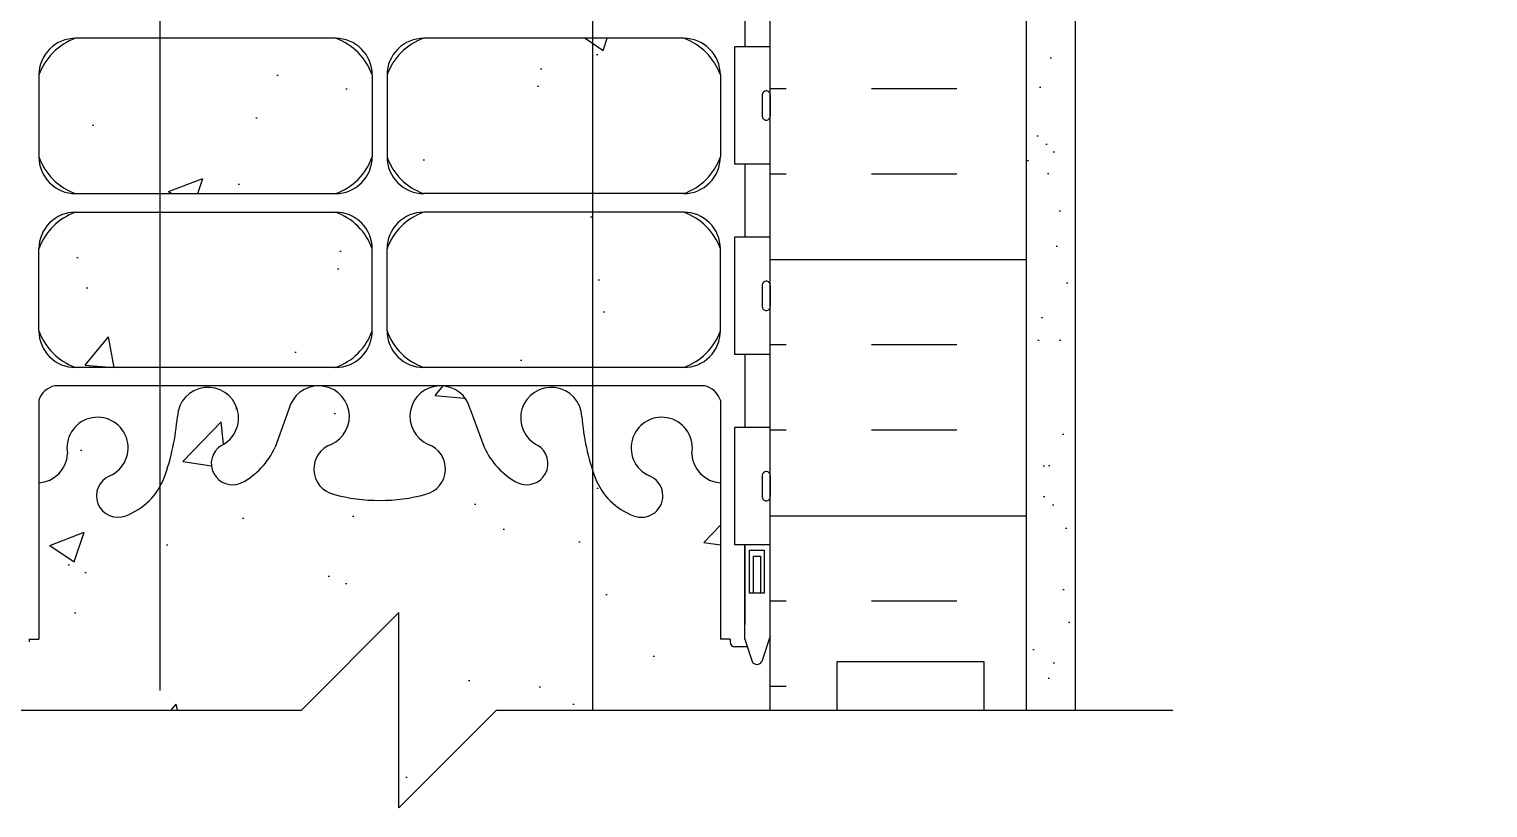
# Model space of a CAD drawing. Header units: inches. Extents: x 75 to 124.9, y 108.6 to 175.3.
# Drawn here: x 98.59 to 113.53, y 127.4 to 135.38 of the extents above; entities that cross this region are included whole.
import ezdxf

# ---------------------------------------------------------------- set-up
doc = ezdxf.new("R2010")
doc.units = ezdxf.units.IN
doc.header["$LTSCALE"] = 0.5
doc.header["$MEASUREMENT"] = 0
for name, color, linetype in [('HATCH', 12, 'Continuous'), ('line25', 2, 'Continuous'), ('LINE3', 3, 'Continuous'), ('LINE50', 5, 'Continuous'), ('LINE9', 9, 'Continuous'), ('TEXT', 4, 'Continuous'), ('Web_Edge', 9, 'Continuous')]:
    doc.layers.add(name, color=color, linetype=linetype)
pattern_1 = [(49.99999999999999, (0, 0), (3.586300913003767, -0.3137606749129755), [0.375, -4.125]), (355, (0, 0), (-0.693756668065, 3.760960668500059), [0.3, -3.3]), (100.45144446, (0.298858405, -0.02614672), (2.89254423363556, 3.447199954843147), [0.3187009599999999, -3.505710559999999]), (46.18420000000001, (0, 1), (5.336206653357862, -0.8275964039653827), [0.5625, -6.1875]), (96.63563549, (0.444683725, 0.931033465), (4.673309728371142, 4.870593003872752), [0.47805171, -5.258568799999999]), (351.1841639899999, (0, 1), (4.673309725273866, 4.870593001349951), [0.45, -4.950000005]), (21, (0.5, 0.75), (2.984535260592308, -2.013094453326694), [0.375, -4.125]), (326.0000000000001, (0.5, 0.75), (1.216576659607909, 3.625750225234265), [0.3, -3.3]), (71.45144474, (0.74871127, 0.58224213), (4.201111883649856, 1.612655764031769), [0.31870095, -3.50571056]), (37.50000000000001, (0, 0), (0.06079927658645334, 1.664469269156557), [0, -3.26, 0, -3.35, 0, -3.3125]), (7.499999999999999, (0, 0), (1.315347687210743, 1.972058559411801), [0, -1.91, 0, -3.185, 0, -1.2625]), (327.5, (-1.115, 0), (2.669112180862045, -0.1127743586718988), [0, -1.25, 0, -3.9, 0, -5.175]), (317.5, (-1.615, 0), (2.915930846711931, 0.5005249116615886), [0, -1.625, 0, -2.59, 0, -3.675])]

msp = doc.modelspace()

# ---------------------------------------------------------------- hatches: boundary and pattern name
at = {"layer": 'HATCH'}
h = msp.add_hatch(dxfattribs=at)
h.set_pattern_fill('AR-CONC', color=256, scale=0.5)
h.set_pattern_definition(pattern_1)
edge = h.paths.add_edge_path()
edge.add_line((105.942137126174, 170.4888127051124), (105.9421371261767, 170.5305387650366))
edge.add_line((105.9421371261767, 170.5305387650366), (106.0321371261772, 170.5305387650297))
edge.add_arc((105.8321371261479, 170.9887963345125), 0.4999999999999979, 293.5781784818664, 313.7891111701633)
edge.add_line((106.1781401230362, 170.6278504574833), (106.1781401230362, 173.4011198694828))
edge.add_line((106.1781401230362, 173.4011198694828), (101.1781401230362, 173.4011198694828))
edge.add_line((101.1781401230362, 173.4011198694828), (100.1781401230362, 172.4011198694828))
edge.add_line((100.1781401230362, 172.4011198694828), (100.1781401230362, 174.4011198694828))
edge.add_line((100.1781401230362, 174.4011198694828), (99.17814012303623, 173.4011198694829))
edge.add_line((99.17814012303623, 173.4011198694829), (98.1781401230362, 173.4011198694829))
edge.add_line((98.1781401230362, 173.4011198694829), (98.1781401230362, 170.6278504574842))
edge.add_arc((98.52414311992537, 170.9887963345125), 0.4999999999999974, 226.2108888296916, 246.4218215181336)
edge.add_line((98.32414311989606, 170.5305387650297), (98.41414311989661, 170.5305387650366))
edge.add_line((98.41414311989661, 170.5305387650366), (98.41414311989934, 170.4888127051124))
edge.add_arc((98.2741431199154, 170.2816895533295), 0.2499999999999885, 3.087507138843648e-09, 55.94420226187282, ccw=False)
edge.add_line((98.52414311991538, 170.281689553343), (98.52414311991902, 170.2141895533329))
edge.add_arc((98.46164311991902, 170.2141895533295), 0.06250000000000001, -90.00000000001302, 3.100524281762773e-09, ccw=False)
edge.add_line((98.461643119919, 170.1516895533295), (98.41414311992116, 170.1516895533295))
edge.add_line((98.41414311992116, 170.1516895533295), (98.41414311992571, 170.0816895533295))
edge.add_line((98.41414311992571, 170.0816895533295), (98.51914311991042, 170.0816895533295))
edge.add_arc((98.39673446875325, 169.7390856908092), 0.3638149041640706, 32.04242228068898, 70.33874127357433, ccw=False)
edge.add_arc((99.31985336407139, 170.3503157421438), 0.7434990637615242, 214.2280195008154, 253.8107114572156)
edge.add_spline(control_points=[(99.1125572197841, 169.6362995193745), (100.550007219784, 169.3158395193744)], knot_values=[0, 0, 1, 1], degree=1, periodic=0)
edge.add_arc((101.1063450678078, 172.2474443269918), 2.983926699701062, 259.2546164297303, 270.0994654644683)
edge.add_line((101.1115251615001, 169.2635221236128), (102.1781401230367, 169.2477696241841))
edge.add_line((102.1781401230367, 169.2477696241841), (103.2447550845733, 169.2635221236128))
edge.add_arc((103.2499351782655, 172.2474443269919), 2.983926699701136, 269.900534535533, 280.7453835702703)
edge.add_spline(control_points=[(103.8062730262893, 169.3158395193744), (105.2437230262892, 169.6362995193745)], knot_values=[0, 0, 1, 1], degree=1, periodic=0)
edge.add_arc((105.0364268820019, 170.3503157421438), 0.7434990637615242, 286.1892885427844, 325.7719804991792)
edge.add_arc((105.9595457773201, 169.7390856908092), 0.3638149041640706, 109.66125872642581, 147.9575777193222, ccw=False)
edge.add_line((105.8371371261629, 170.0816895533295), (105.9421371261476, 170.0816895533295))
edge.add_line((105.9421371261476, 170.0816895533295), (105.9421371261521, 170.1516895533295))
edge.add_line((105.9421371261521, 170.1516895533295), (105.8946371261543, 170.1516895533295))
edge.add_arc((105.8946371261543, 170.2141895533295), 0.06250000000000001, 179.9999999968994, 270.000000000013, ccw=False)
edge.add_line((105.8321371261543, 170.2141895533329), (105.8321371261579, 170.281689553343))
edge.add_arc((106.0821371261579, 170.2816895533295), 0.2499999999999884, 124.05579773812721, 179.9999999969125, ccw=False)
h.paths.add_polyline_path([(105.6681437429993, 163.6723867529365), (105.7681437429994, 163.6723867529365), (105.7681437429994, 163.7023867529366, -0.4142135623733708), (105.8181437429995, 163.7523867529366), (105.944230699521, 163.7523867529365), (105.9870352423586, 163.8836540176389, -0.7257365568519483), (106.0931437430009, 163.9023867529321), (106.1781401230362, 163.64173118749), (106.1781401230362, 164.4011198694828), (106.1781401230362, 166.4355286491759, 0.08841615068610212), (106.0321371261772, 166.5328403416295), (105.9421371261767, 166.5328403416227), (105.942137126174, 166.5745664015468, -0.2490694201798115), (105.8321371261579, 166.7816895533163), (105.8321371261543, 166.8491895533263, -0.4142135623889385), (105.8946371261543, 166.9116895533297), (105.9421371261521, 166.9116895533297), (105.9421371261476, 166.9816895533297), (105.8371371261623, 166.9816895533297, 0.08534784463998858), (105.5076776036175, 166.9061709715916, -0.6696014941100525), (105.3751752048672, 167.0264526682895, 2.087231407567195), (104.9412757749443, 166.8016354100415, -1), (104.7778472035399, 166.3931123359701, -0.2278381461854003), (104.3731954195681, 166.8173024685898, -0.0659796864028588), (104.2487544894296, 167.4261155026695, 1.629604377929126), (103.7776926808947, 167.1250244767861, -1.059167440433542), (103.5713974021432, 166.7431482748163, -0.1637199698636065), (103.2495651687688, 167.096965029375), (103.106927326589, 167.483809885107, 1.612473537246625), (102.6753841620678, 167.1242216854029, -0.7348724129848718), (102.6522805584791, 166.6131828386993, -0.06847526280414043), (102.1781401230375, 166.5511198694828, -0.06847526280425709), (101.703999687595, 166.6131828386991, -0.7348724129859923), (101.6808960840054, 167.1242216854028, 1.612473537246845), (101.2493529194843, 167.483809885107), (101.1067150773045, 167.096965029375, -0.1637199698636716), (100.78488284393, 166.7431482748162, -1.05916744043306), (100.5785875651787, 167.1250244767862, 1.629604377928583), (100.1075257566437, 167.4261155026696, -0.06597968640286109), (99.98308482650523, 166.8173024685899, -0.2278381461855239), (99.57843304253315, 166.39311233597, -1), (99.41500447112907, 166.8016354100415, 2.087231407566541), (98.98110504120609, 167.0264526682895, -0.6696014941107049), (98.84860264245573, 166.9061709715917, 0.08534784463996123), (98.519143119911, 166.9816895533297), (98.41414311992571, 166.9816895533297), (98.41414311992116, 166.9116895533297), (98.461643119919, 166.9116895533297, -0.4142135623889344), (98.52414311991902, 166.8491895533263), (98.52414311991538, 166.7816895533163, -0.2490694201798234), (98.41414311989934, 166.5745664015468), (98.41414311989661, 166.5328403416227), (98.32414311989606, 166.5328403416295, 0.08841615068673743), (98.1781401230362, 166.435528649175), (98.1781401230362, 164.4011198694828), (98.1781401230362, 163.6417311874899), (98.25702800243404, 163.8836540176438, -0.7257365567844676), (98.36313650307332, 163.9023867529366), (98.41204954655149, 163.7523867529365), (98.53813650307299, 163.7523867529366, -0.4142135623730847), (98.58813650307304, 163.7023867529366), (98.58813650307326, 163.6723867529365), (98.68813650307314, 163.6723867529365), (98.68813925582297, 162.0708890309643, -0.3803970778958046), (98.98110915508778, 161.7757870706743, 2.087231407563032), (99.41500858501138, 162.0006043289222, -1), (99.57843715641522, 162.4091274029938, -0.2278381461853833), (99.98308894038695, 161.984937270374, -0.06597968640285105), (100.1075298705254, 161.3761242362944, 1.629604377929884), (100.5785916790601, 161.6772152621779, -1.059167440432529), (100.7848869578117, 162.0590914641477, -0.1637199698636741), (101.1067191911862, 161.705274709589), (101.249357033366, 161.318429853857, 1.612473537247497), (101.6809001978869, 161.6780180535612, -0.7348724129871431), (101.7040038014777, 162.1890569002651, -0.06847526280387788), (102.1781442369175, 162.2511198694811, -0.06847526280419443), (102.6522846723596, 162.189056900265, -0.7348724129870762), (102.6753882759494, 161.678018053561, 1.61247353724608), (103.1069314404707, 161.318429853857), (103.2495692826505, 161.705274709589, -0.163719969863632), (103.5714015160249, 162.0590914641477, -1.059167440433636), (103.7776967947766, 161.6772152621779, 1.629604377929297), (104.2487586033113, 161.3761242362943, -0.0659796864028178), (104.3731995334496, 161.9849372703736, -0.2278381461856764), (104.7778513174218, 162.4091274029939, -1), (104.9412798888268, 162.0006043289228, 2.087231407601206), (105.3751793187475, 161.7757870706815, -0.3803920597853296), (105.6681437430008, 162.0708886908331)])
h.paths.add_polyline_path([(105.668143743002, 157.1822795307725, 0.2681384484804097), (105.5069930811505, 157.3304030468887), (98.84929539268639, 157.3304030468887, 0.2681558504668761), (98.68814048525613, 157.18226597472), (98.68814048525614, 155.7134632324886), (98.80813650305893, 155.513469869483), (98.80813650305893, 155.4011198694827), (98.80813650305893, 155.28111986947), (98.1781401230362, 155.2811198694702), (98.1781401230362, 155.0261198694768), (98.29684374951674, 155.0261198694768, -0.4294269188909211), (99.05736302581647, 154.901119869483, -0.3692754514147981), (99.93629951897508, 154.901119869483, -0.520567049999957), (100.4721969500434, 154.9011198694829, -0.5205670500000376), (101.3299609482715, 154.901119869483, -0.5205670500000034), (102.1232993255056, 154.901119869483, -0.5205670499999676), (102.8612677757834, 154.9011198694829, -0.5205670500000295), (103.5547820983425, 154.901119869483, -0.5205670499999723), (104.2115191228228, 154.9011198694829, -0.5205670500000232), (105.0170290457856, 154.901119869483, -0.5205670499999513), (105.3900556655827, 154.9011198694829, -0.520567050000063), (106.1781401230362, 154.9011198694829), (106.1781401230362, 155.28111986947), (105.5481437430135, 155.28111986947), (105.5481437430135, 155.4011198694836), (105.5481437430135, 155.5134698694835), (105.6681437430019, 155.713469869465)])
h.paths.add_polyline_path([(117.4330541723251, 154.9011198694829), (108.8031401230362, 154.9011198694829), (106.1781401230362, 154.9011198694829, 0.5205670500000795), (105.3900556655826, 154.901119869483, 0.5205670499998398), (105.0170290457856, 154.9011198694829, 0.5205670500000718), (104.2115191228228, 154.9011198694829, 0.5205670499999611), (103.5547820983425, 154.901119869483, 0.5205670500000182), (102.8612677757834, 154.9011198694829, 0.5205670500000188), (102.1232993255055, 154.901119869483, 0.5205670499999606), (101.3299609482715, 154.901119869483, 0.5205670500000413), (100.4721969500434, 154.901119869483, 0.5205670499999391), (99.93629951897509, 154.9011198694829, 0.3692754514148121), (99.05736302581649, 154.901119869483, 0.4294269188909228), (98.29684374951674, 155.0261198694768), (98.54309271727811, 155.0261198694768), (98.54309271727811, 153.9461198694767), (98.1781401230362, 153.9461198694768), (98.1781401230362, 153.1961198694768), (98.54309271727811, 153.1961198694768), (98.54309271727811, 151.9961198694768), (98.1781401230362, 151.9961198694768), (98.1781401230362, 151.2461198694767), (98.54309271727811, 151.2461198694768), (98.54309271727811, 150.0461198694767), (98.1781401230362, 150.0461198694767), (98.1781401230362, 149.2961198694767), (98.54309271727811, 149.2961198694768), (98.54309271727811, 148.0961198694768), (98.1781401230362, 148.0961198694768), (98.1781401230362, 146.4011198694828, -0.5296262354345003), (99.05736302581639, 146.4011198694828, -0.3692754514148689), (99.93629951897512, 146.4011198694829, -0.5205670499999957), (100.4721969500435, 146.4011198694829, -0.5205670500000276), (101.3299609482716, 146.4011198694829, -0.5205670500000402), (102.1232993255057, 146.401119869483, -0.5205670499999158), (102.8612677757834, 146.4011198694829, -0.5205670500000573), (103.5547820983426, 146.401119869483, -0.520567049999893), (104.2115191228228, 146.4011198694828, -0.5205670500000283), (105.0170290457856, 146.4011198694829, -0.5205670500001358), (105.3900556655827, 146.401119869483, -0.5205670499999637), (106.1781401230362, 146.4011198694829), (106.8656401230362, 146.4011198694829), (106.8656401230362, 146.9011198694829), (108.3656401230362, 146.9011198694829), (117.4330541723251, 146.9011198694829), (117.4330541723251, 149.9011198694829), (116.4330541723251, 150.9011198694829), (118.4330541723251, 150.9011198694829), (117.4330541723251, 151.9011198694829)])
h.paths.add_polyline_path([(102.1018942369174, 160.5151366284907, 0.2256517540595632), (101.7268942369151, 160.8901366284972), (99.0631447308302, 160.8901366284972, 0.2256517540553021), (98.68814473083242, 160.515136628499), (98.68814473083242, 159.6743307238528, 0.2256517540569632), (99.06314473083387, 159.2993307238532), (101.7268942369149, 159.2993307238532, 0.2256517540590586), (102.1018942369169, 159.6743307238585)])
h.paths.add_polyline_path([(102.1018942369169, 158.7337091343903, 0.2256517540590582), (101.726894236915, 159.1087091343956), (99.06314473083387, 159.1087091343956, 0.2256517540569629), (98.68814473083242, 158.7337091343961), (98.68814473083242, 157.8929032297499, 0.2256517540553746), (99.06314473083036, 157.5179032297516), (101.7268942369149, 157.5179032297516, 0.2256517540596362), (102.1018942369174, 157.8929032297582)])
h.paths.add_polyline_path([(105.6681437430025, 158.7337091343961, 0.2256517540568899), (105.2931437430012, 159.1087091343956), (102.6293942369225, 159.1087091343956, 0.2256517540585511), (102.2543942369175, 158.7337091343948), (102.2543942369171, 157.8929032297498, 0.2256517540542189), (102.6293942369116, 157.5179032297516), (105.2931437430047, 157.5179032297516, 0.2256517540553035), (105.6681437430025, 157.8929032297499)])
h.paths.add_polyline_path([(105.6681437430025, 160.515136628499, 0.2256517540553012), (105.2931437430047, 160.8901366284972), (102.6293942369116, 160.8901366284972, 0.2256517540542188), (102.2543942369171, 160.515136628499), (102.2543942369175, 159.6743307238541, 0.2256517540585521), (102.6293942369225, 159.2993307238533), (105.293143743001, 159.2993307238532, 0.2256517540569644), (105.6681437430025, 159.6743307238528)])
h.paths.add_polyline_path([(98.1781401230362, 146.4011198694828), (97.49064012303529, 146.4011198694828), (97.49064012303529, 145.9011198694828), (95.99064012303529, 145.9011198694828), (95.99064012303529, 146.4011198694828), (95.5531401230362, 146.4011198694828), (93.5531401230362, 146.4011198694829), (93.5531401230362, 144.9011198694829, -1), (93.0531401230362, 144.9011198694829), (93.0531401230362, 146.4011198694829), (91.75314012303602, 146.4011198694829), (91.75314012303602, 144.6511198694833, 0.07957910678399392), (92.75314012303662, 141.4011198694818), (97.9281401230362, 132.026119869483), (97.9281401230362, 131.651119869483), (98.1781401230362, 131.651119869483)])
h.paths.add_polyline_path([(106.1781401230362, 146.4011198694829, 0.5205670499998616), (105.3900556655828, 146.4011198694828, 0.5205670500007287), (105.0170290457855, 146.4011198694831, 0.5205670499999019), (104.2115191228228, 146.401119869483, 0.5205670499997467), (103.5547820983427, 146.4011198694828, 0.5205670500001613), (102.8612677757835, 146.4011198694828, 0.5205670499999734), (102.1232993255056, 146.4011198694829, 0.5205670500000431), (101.3299609482715, 146.4011198694829, 0.5205670500000122), (100.4721969500434, 146.4011198694829, 0.520567049999729), (99.93629951897525, 146.4011198694828, 0.3692754514149477), (99.05736302581639, 146.4011198694828, 0.5296262354345026), (98.1781401230362, 146.4011198694828), (98.1781401230362, 144.3667110897837, 0.08841615068673474), (98.32414311989606, 144.2693993973292), (98.41414311989661, 144.2693993973361), (98.41414311989934, 144.2276733374119, -0.2490694201798201), (98.52414311991538, 144.0205501856425), (98.52414311991902, 143.9530501856324, -0.4142135623889365), (98.461643119919, 143.890550185629), (98.41414311992116, 143.890550185629), (98.41414311992571, 143.820550185629), (98.51914311991104, 143.820550185629, 0.08534784464008863), (98.8486026424562, 143.8960687673673, -0.6696014941135954), (98.9811050412059, 143.7757870706683, 2.087231407545861), (99.41500447113252, 144.0006043289158, -1), (99.57843304252852, 144.4091274029904, -0.2134499129937721), (99.9706588033111, 144.0199269360034, -0.06992325913698837), (100.1075257566438, 143.3761242362889, 1.629604377930469), (100.578587565178, 143.6772152621729, -0.9946622654864951), (100.7608067547698, 144.0719317490909, -0.173074760622225), (101.1067150773045, 143.7052747095838), (101.2493529194843, 143.3184298538518, 1.612473537250847), (101.6808960840043, 143.6780180535563, -0.7348724129910063), (101.7039996875994, 144.1890569002609, -0.0684752628033652), (102.1781401230358, 144.2511198694759, -0.06847526280441107), (102.6522805584794, 144.1890569002594, -0.7348724129848493), (102.6753841620677, 143.6780180535558, 1.612473537246208), (103.106927326589, 143.3184298538518), (103.2495651687688, 143.7052747095838, -0.1730747606230346), (103.5954734913056, 144.071931749092, -0.9946622655909013), (103.7776926808934, 143.6772152621718, 1.629604377945459), (104.2487544894301, 143.376124236296, -0.06992325913640347), (104.3856214427628, 144.0199269360049, -0.2134499129917129), (104.7778472035413, 144.4091274029892, -1), (104.9412757749408, 144.0006043289157, 2.087231407551508), (105.3751752048671, 143.7757870706695, -0.6696014940900623), (105.5076776036132, 143.8960687673689, 0.08534784464115354), (105.8371371261623, 143.820550185629), (105.9421371261476, 143.820550185629), (105.9421371261521, 143.890550185629), (105.8946371261543, 143.890550185629, -0.4142135623889219), (105.8321371261543, 143.9530501856324), (105.8321371261579, 144.0205501856425, -0.2490694201798201), (105.942137126174, 144.2276733374119), (105.9421371261767, 144.2693993973361), (106.0321371261772, 144.2693993973292, 0.08841615068610398), (106.1781401230362, 144.3667110897829)])
edge = h.paths.add_edge_path()
edge.add_line((106.1781401230362, 129.1605085514757), (106.0931437430009, 128.8998529860336))
edge.add_arc((106.0431437429989, 128.9265196526954), 0.05666666666618546, 208.0724869354658, 331.9275130694838, ccw=False)
edge.add_line((105.9931437429991, 128.8998529860293), (105.944230699521, 129.0498529860293))
edge.add_line((105.944230699521, 129.0498529860293), (105.8181437429995, 129.0498529860292))
edge.add_arc((105.8181437429994, 129.0998529860292), 0.05000000000001137, 180, 270.0000000000489, ccw=False)
edge.add_line((105.7681437429994, 129.0998529860292), (105.7681437429992, 129.1298529860293))
edge.add_line((105.7681437429992, 129.1298529860293), (105.6681437429993, 129.1298529860292))
edge.add_line((105.6681437429993, 129.1298529860292), (105.6681437430014, 130.957750400107))
edge.add_arc((105.8920042553536, 129.985910593396), 0.9972893957615827, 102.9716530083969, 112.6667892673955)
edge.add_arc((105.4661991439632, 130.9936014868301), 0.09677064436785403, 160.1551293301056, 295.38042398940644, ccw=False)
edge.add_arc((105.0678417665615, 131.0884854781254), 0.3135313569610204, 348.58862142051, 606.1916336575464)
edge.add_arc((104.8595614892439, 130.5973738729982), 0.2199999999999285, -111.80374798457427, 68.19625201542573, ccw=False)
edge.add_arc((105.0168108145227, 131.0261709535033), 0.6766585701930514, 201.1238921534954, 249.3197471677591, ccw=False)
edge.add_arc((106.6077526059515, 131.5911686247387), 2.364765241384677, 184.3894727927055, 200.0015077216109, ccw=False)
edge.add_arc((103.9367495879835, 131.3952148024856), 0.3135313569610413, 2.735710411925296, 243.9348258773528)
edge.add_arc((103.6855268136053, 130.9281538570302), 0.2173766041081375, -114.473560819088, 58.5370110167371, ccw=False)
edge.add_arc((103.9362769011309, 131.3983211070949), 0.7499256556130551, 203.6937528897062, 242.9704742607172, ccw=False)
edge.add_line((103.2495651687688, 131.096965029368), (103.106927326589, 131.4838098851))
edge.add_arc((102.8019501536581, 131.4110717534986), 0.3135313569610341, 13.41463398167555, 246.1916336630251)
edge.add_arc((102.5838665321603, 130.8723174447357), 0.2680134754942268, -75.21080764529933, 70.03375214688418, ccw=False)
edge.add_arc((102.1896837709697, 132.3050993108651), 1.75401742768519, 269.62291875167057, 285.2918337447022, ccw=False)
edge.add_arc((102.1665964751032, 132.3050993108631), 1.754017427683272, 254.7081662545271, 270.37708124854106, ccw=False)
edge.add_arc((101.7724137139132, 130.8723174447358), 0.2680134754942215, 109.96624785378069, 255.21080764024862, ccw=False)
edge.add_arc((101.5543300924153, 131.4110717534988), 0.3135313569609893, 293.8083663364188, 526.5853660183705)
edge.add_line((101.2493529194843, 131.4838098851), (101.1067150773045, 131.0969650293681))
edge.add_arc((100.420003344942, 131.3983211070952), 0.7499256556134993, 297.029525739297, 336.30624711029446, ccw=False)
edge.add_arc((100.6707534324689, 130.9281538570305), 0.2173766041081067, 121.4629889839259, 294.4735608188161, ccw=False)
edge.add_arc((100.4195306580896, 131.3952148024852), 0.3135313569610111, 296.065174122445, 537.264289589447)
edge.add_arc((97.74852764012086, 131.5911686247389), 2.364765241385621, 339.99849227857106, 355.61052720709944, ccw=False)
edge.add_arc((99.33946943155047, 131.0261709535032), 0.6766585701930178, 290.6802528328552, 338.8761078471357, ccw=False)
edge.add_arc((99.49671875682805, 130.5973738729975), 0.2199999999998761, 111.803747986812, 291.80374798681197, ccw=False)
edge.add_arc((99.28843847951192, 131.0884854781256), 0.3135313569610204, 293.8083663405747, 551.4113785797283)
edge.add_arc((98.89008110210999, 130.9936014868305), 0.0967706443678274, -115.3804239864557, 19.84487066891512, ccw=False)
edge.add_arc((98.46427599071986, 129.9859105933954), 0.9972893957621964, 67.33321073235905, 86.84620835532762)
edge.add_line((98.51914311991102, 130.9816895533228), (98.41414311992571, 130.9816895533228))
edge.add_line((98.41414311992571, 130.9816895533228), (98.41414311992116, 130.9116895533228))
edge.add_line((98.41414311992116, 130.9116895533228), (98.461643119919, 130.9116895533228))
edge.add_arc((98.46164311991899, 130.8491895533228), 0.06250000000002842, -3.048512553505134e-09, 89.99999999998698, ccw=False)
edge.add_line((98.52414311991902, 130.8491895533194), (98.52414311991538, 130.7816895533093))
edge.add_arc((98.27414311991532, 130.7816895533228), 0.2500000000000568, -55.94420225876621, 0, ccw=False)
edge.add_line((98.41414311989935, 130.5745664015399), (98.41414311989661, 130.5328403416157))
edge.add_line((98.41414311989661, 130.5328403416157), (98.32414311989606, 130.5328403416226))
edge.add_arc((98.52414311992537, 130.0745827721398), 0.4999999999999633, 113.5781784818677, 133.7891111703106)
edge.add_line((98.1781401230362, 130.4355286491681), (98.1781401230362, 128.4008931398166))
edge.add_line((98.1781401230362, 128.4008931398166), (101.376301900701, 128.4008931398166))
edge.add_line((101.376301900701, 128.4008931398166), (102.376301900701, 129.4008931398166))
edge.add_line((102.376301900701, 129.4008931398166), (102.376301900701, 127.4008931398166))
edge.add_line((102.376301900701, 127.4008931398166), (103.376301900701, 128.4008931398166))
edge.add_line((103.376301900701, 128.4008931398166), (106.1781401230362, 128.4008931398166))
edge.add_line((106.1781401230362, 128.4008931398166), (106.1781401230362, 129.1605085514757))
h = msp.add_hatch(dxfattribs=at)
h.set_pattern_fill('INSUL', color=256, scale=7, style=0)
h.set_pattern_definition([(180, (3032.33972183452, -268.6083941932288), (0, 2.625), []), (180, (3032.33972183452, -267.7333941932288), (0, 2.625), [0.875, -0.875]), (180, (3032.33972183452, -266.8583941932288), (0, 2.625), [0.875, -0.875])])
h.paths.add_polyline_path([(108.8031401230362, 128.4011198694828), (108.3656401230362, 128.4011198694828), (108.3656401230357, 128.9011198694828), (106.8656401230362, 128.9011198694829), (106.8656401230362, 128.4011198694829), (106.1781401230362, 128.4011198694828), (106.1781401230362, 146.4011198694829), (106.8656401230362, 146.4011198694828), (106.8656401230362, 146.9011198694828), (108.3656401230357, 146.9011198694829), (108.3656401230362, 146.4011198694828), (108.8031401230362, 146.4011198694828)])
h = msp.add_hatch(dxfattribs=at)
h.set_pattern_fill('AR-SAND', color=256, scale=0.5, style=0)
h.set_pattern_definition([(37.50000000000001, (109.256482388903, 149.0646706326685), (-0.03149667905480408, 0.9634118845065793), [0, -0.76, 0, -0.85, 0, -0.8125]), (7.499999999999999, (109.256482388903, 149.0646706326685), (0.8848883526338636, 1.41107303261487), [0, -0.41, 0, -0.685, 0, -0.2625]), (327.5, (108.641482388903, 149.0646706326685), (1.557070930875748, 0.002829526768482249), [0, -0.25, 0, -0.9, 0, -1.175]), (317.5, (108.641482388903, 149.0646706326685), (1.503063302286147, 0.4388377824671246), [0, -0.125, 0, -0.59, 0, -0.675])])
h.paths.add_polyline_path([(109.3031401230362, 146.9011198694829), (108.8031401230362, 146.9011198694829), (108.8031401230362, 146.4011198694829), (108.8031401230362, 145.9814734941091), (109.3031401230362, 145.9814734941091)])
h.paths.add_polyline_path([(109.3031401230362, 140.9673902946139), (108.8031401230362, 140.9673902946139), (108.8031401230362, 128.4020536297334), (109.3031401230362, 128.4022314888286)])
h.paths.add_polyline_path([(109.3031401230362, 145.901119869483), (108.8031401230362, 145.901119869483), (108.8031401230362, 140.9673902946139), (109.3031401230362, 140.9673902946139)])
h = msp.add_hatch(dxfattribs=at)
h.set_pattern_fill('AR-CONC', color=256, scale=0.5)
h.set_pattern_definition(pattern_1)
h.paths.add_polyline_path([(102.1018942369174, 134.9093365092076, 0.2256517540596353), (101.726894236915, 135.2843365092142), (99.06314473083036, 135.2843365092142, 0.2256517540553749), (98.68814473083242, 134.9093365092159), (98.68814473083242, 134.0685306045697, 0.225651754056963), (99.06314473083387, 133.6935306045701), (101.7268942369149, 133.6935306045701, 0.2256517540590592), (102.1018942369169, 134.0685306045754)])
h.paths.add_polyline_path([(102.1018942369169, 133.1279090151072, 0.2256517540590579), (101.726894236915, 133.5029090151126), (99.06314473083387, 133.5029090151126, 0.2256517540569637), (98.68814473083242, 133.127909015113), (98.68814473083242, 132.2871031104668, 0.2256517540553024), (99.0631447308302, 131.9121031104685), (101.7268942369151, 131.9121031104685, 0.2256517540595647), (102.1018942369174, 132.2871031104751)])
h.paths.add_polyline_path([(105.6681437430025, 133.127909015113, 0.2256517540569637), (105.2931437430011, 133.5029090151126), (102.6293942369225, 133.5029090151125, 0.2256517540585516), (102.2543942369175, 133.1279090151117), (102.2543942369171, 132.2871031104668, 0.225651754054219), (102.6293942369116, 131.9121031104686), (105.2931437430047, 131.9121031104685, 0.2256517540553035), (105.6681437430025, 132.2871031104668)])
h.paths.add_polyline_path([(105.6681437430025, 134.9093365092159, 0.225651754055303), (105.2931437430047, 135.2843365092141), (102.6293942369116, 135.2843365092141, 0.2256517540542191), (102.2543942369171, 134.9093365092159), (102.2543942369175, 134.068530604571, 0.2256517540585517), (102.6293942369225, 133.6935306045702), (105.2931437430012, 133.6935306045702, 0.2256517540568933), (105.6681437430025, 134.0685306045697)])
h.paths.add_polyline_path([(102.1018942369169, 140.7337091343902, 0.2256517540590583), (101.726894236915, 141.1087091343955), (99.06314473083387, 141.1087091343955, 0.2256517540569634), (98.68814473083242, 140.733709134396), (98.68814473083242, 139.8929032297497, 0.2256517540553743), (99.06314473083036, 139.5179032297515), (101.7268942369149, 139.5179032297515, 0.2256517540596371), (102.1018942369174, 139.892903229758)])
h.paths.add_polyline_path([(102.1018942369174, 142.5151366284906, 0.2256517540595635), (101.7268942369151, 142.8901366284971), (99.0631447308302, 142.8901366284971, 0.2256517540553025), (98.68814473083242, 142.5151366284989), (98.68814473083242, 141.6743307238526, 0.2256517540569633), (99.06314473083387, 141.2993307238531), (101.7268942369149, 141.2993307238531, 0.225651754059059), (102.1018942369169, 141.6743307238584)])
h.paths.add_polyline_path([(105.6681437430025, 141.6743307238526), (105.6681437430025, 142.5151366284989, 0.2256517540553029), (105.2931437430047, 142.8901366284971), (102.6293942369116, 142.8901366284971, 0.2256517540542191), (102.2543942369171, 142.5151366284989), (102.2543942369175, 141.674330723854, 0.2256517540585516), (102.6293942369225, 141.2993307238532), (105.293143743001, 141.2993307238531, 0.2256517540569652)])
h.paths.add_polyline_path([(105.6681437430025, 140.733709134396, 0.2256517540568916), (105.2931437430012, 141.1087091343955), (102.6293942369225, 141.1087091343955, 0.2256517540585517), (102.2543942369175, 140.7337091343947), (102.2543942369171, 139.8929032297497, 0.2256517540542186), (102.6293942369116, 139.5179032297515), (105.2931437430047, 139.5179032297515, 0.2256517540553035), (105.6681437430025, 139.8929032297497)])
h.paths.add_polyline_path([(105.668143743002, 139.1822795307724, 0.2681384484804115), (105.5069930811505, 139.3304030468886), (98.84929539268639, 139.3304030468886, 0.268155850466874), (98.68814048525613, 139.1822659747199), (98.68814048525613, 137.7134632324885), (98.80813650305893, 137.5134698694829), (98.80813650305893, 137.4011198694826), (98.80813650305893, 137.2887698694828), (98.68814048525613, 137.0887765064772), (98.68814048525613, 135.6199737642458, 0.2681558504668763), (98.84929539268639, 135.4718366920771), (105.5069930811505, 135.4718366920771, 0.2681384484785493), (105.6681437430016, 135.6199602081918), (105.6681437430018, 137.0887698695019), (105.5481437430135, 137.2887698694832), (105.5481437430135, 137.4011198694835), (105.5481437430135, 137.5134698694833), (105.6681437430019, 137.7134698694648)])

# ---------------------------------------------------------------- linework, layer by layer
at = {"layer": 'line25'}
for p, q in [((106.1781401230362, 128.4011198694828), (106.1781401230362, 146.4011198694828)), ((106.1781401230362, 135.1961198694767), (105.8131875287943, 135.1961198694767)), ((105.8131875287943, 135.1961198694767), (105.8131875287943, 133.9961198694766)), ((106.1781401230362, 133.9961198694767), (105.8131875287943, 133.9961198694767)), ((106.1781401230362, 133.2461198694766), (105.8131875287943, 133.2461198694767)), ((105.8131875287943, 133.2461198694766), (105.8131875287943, 132.0461198694766)), ((106.1781401230362, 132.0461198694766), (105.8131875287943, 132.0461198694766)), ((106.1781401230362, 131.2961198694766), (105.8131875287943, 131.2961198694767)), ((105.8131875287943, 131.2961198694766), (105.8131875287943, 130.0961198694766)), ((106.1781401230362, 130.0961198694766), (105.8131875287943, 130.0961198694766))]:
    msp.add_line(p, q, dxfattribs=at)
at = {"layer": 'LINE3'}
for p, q in [((99.92814012303623, 174.1511198694829), (99.92814012303624, 128.604312673862)), ((104.3572615801486, 144.9564469828629), (104.3572615801486, 128.4005935477249))]:
    msp.add_line(p, q, dxfattribs=at)
at = {"layer": 'LINE50'}
msp.add_line((108.8031401230362, 128.4011198694828), (108.8031401230362, 146.4011198694828), dxfattribs=at)
msp.add_lwpolyline([(106.1781401230362, 128.4011198694828), (106.8656401230362, 128.4011198694828), (106.8656401230362, 128.9011198694828), (108.3656401230362, 128.9011198694828), (108.3656401230362, 128.4011198694828), (108.8031401230362, 128.4011198694828)], dxfattribs=at)
at = {"layer": 'LINE9'}
for p, q in [((109.3031401230362, 146.9011198694829), (109.3031401230362, 128.401119869483)), ((106.0981365030732, 134.7061198694766), (106.0981365030723, 134.4861198694767)), ((106.1381365030732, 134.7461198694766), (106.1381365030732, 134.7461198694766)), ((106.1781365030731, 134.7061198694765), (106.1781365030731, 134.4861198694767)), ((106.1781401230362, 134.6511198694765), (106.1781365030727, 134.6511198694765)), ((106.1781401230362, 134.5411198694765), (106.1781365030727, 134.5411198694765)), ((106.1381365030732, 134.4461198694767), (106.1381365030722, 134.4461198694766)), ((106.0981365030732, 132.7561198694765), (106.0981365030723, 132.5361198694766)), ((106.1781365030731, 132.7561198694765), (106.1781365030731, 132.5361198694766)), ((106.1781401230362, 132.7011198694765), (106.1781365030727, 132.7011198694765)), ((106.1781401230362, 132.5911198694765), (106.1781365030727, 132.5911198694765)), ((106.1381365030732, 132.4961198694766), (106.1381365030722, 132.4961198694766)), ((106.0981365030732, 130.8061198694766), (106.0981365030723, 130.5861198694766)), ((106.1381365030732, 130.8461198694765), (106.1381365030732, 130.8461198694766)), ((106.1781365030731, 130.8061198694765), (106.1781365030731, 130.5861198694766)), ((106.1781401230362, 130.7511198694765), (106.1781365030727, 130.7511198694765)), ((106.1781401230362, 130.6411198694765), (106.1781365030727, 130.6411198694765)), ((106.1381365030732, 130.5461198694766), (106.1381365030722, 130.5461198694766)), ((102.376301900701, 129.4008931398166), (101.376301900701, 128.4008931398166)), ((102.376301900701, 127.4008931398166), (102.376301900701, 129.4008931398166)), ((94.44946367836579, 128.4008931398166), (101.376301900701, 128.4008931398166)), ((102.376301900701, 127.4008931398166), (103.376301900701, 128.4008931398166)), ((103.376301900701, 128.4008931398166), (110.3031401230362, 128.4008931398166))]:
    msp.add_line(p, q, dxfattribs=at)
for centre, start, end in [((106.1381365030732, 134.7061198694766), 90, 180), ((106.1381365030732, 134.7061198694766), 359.9999999999121, 90.00000000005213), ((106.1381365030722, 134.4861198694766), 179.999999999899, 270), ((106.1381365030732, 134.4861198694767), 269.9999999999218, 0), ((106.1381365030732, 132.7561198694765), 90, 180), ((106.1381365030732, 132.7561198694765), 359.9999999999121, 90.00000000005213), ((106.1381365030722, 132.5361198694766), 179.999999999899, 270), ((106.1381365030732, 132.5361198694766), 269.9999999999218, 0), ((106.1381365030732, 130.8061198694766), 90, 180), ((106.1381365030732, 130.8061198694766), 359.9999999999121, 90.00000000005213), ((106.1381365030722, 130.5861198694766), 179.999999999899, 270), ((106.1381365030732, 130.5861198694766), 269.9999999999218, 0)]:
    msp.add_arc(centre, 0.04, start, end, dxfattribs=at)
at = {"layer": 'TEXT'}
msp.add_lwpolyline([(109.1012611074708, 130.3799452795279, 0, 0.36, 0), (110.1812611074707, 130.3799452795279, 0, 0, 0), (112.8255136000349, 130.3799452795278, 0, 0, 0)], format="xyseb", dxfattribs=at)
at = {"layer": 'Web_Edge'}
for p, q in [((101.7268942369151, 135.2843365092142), (99.06314473083015, 135.2843365092142)), ((105.2931437430048, 135.2843365092141), (102.6293942369116, 135.2843365092141)), ((98.68814473083242, 134.9093365092164), (98.68814473083242, 134.0685306045696)), ((102.1018942369174, 134.9093365092078), (102.1018942369169, 134.068530604576)), ((102.2543942369171, 134.9101525232664), (102.2543942369175, 134.0693466186214)), ((105.6681437430025, 134.9093365092164), (105.6681437430025, 134.0685306045696)), ((99.06314473083378, 133.6935306045701), (101.7268942369151, 133.6935306045701)), ((105.2931437430011, 133.6935306045702), (102.6293942369225, 133.6935306045702)), ((99.06314473083378, 133.5029090151126), (101.7268942369151, 133.5029090151126)), ((105.2931437430011, 133.5029090151126), (102.6293942369225, 133.5029090151125)), ((98.68814473083242, 132.2871031104663), (98.68814473083242, 133.1279090151132)), ((102.1018942369174, 132.2871031104749), (102.1018942369169, 133.1279090151067)), ((102.2543942369171, 132.2862870964163), (102.2543942369175, 133.1270930010613)), ((105.6681437430025, 132.2871031104663), (105.6681437430025, 133.1279090151132)), ((101.7268942369151, 131.9121031104685), (99.06314473083015, 131.9121031104685)), ((105.2931437430048, 131.9121031104685), (102.6293942369116, 131.9121031104686)), ((105.5069930811506, 131.7246031104685), (98.84929539268617, 131.7246031104685)), ((98.68814080409359, 131.5764670564508), (98.68813650307314, 129.1298529860292)), ((105.668143743002, 131.576479594354), (105.6681437429993, 129.1298529860292)), ((101.2493570333654, 131.4838098851072), (101.1067191911862, 131.0969650293767)), ((103.1069314404713, 131.4838098851072), (103.2495692826506, 131.0969650293767)), ((105.9181437429993, 129.1298529860298), (105.9181437429993, 130.0961198694766)), ((98.58813650307323, 129.1298529860293), (98.68813650307314, 129.1298529860292)), ((98.58813650307323, 129.1298529860293), (98.58813650307306, 129.0998529860289)), ((98.58813650307323, 129.0998529860293), (98.58813650307323, 129.0998529860292)), ((105.7681437429992, 129.1298529860293), (105.6681437429993, 129.1298529860292)), ((105.7681437429992, 129.1298529860293), (105.7681437429992, 129.0998529860293)), ((105.7681437429992, 129.0998529860293), (105.7681437429992, 129.0998529860292)), ((105.9181437429993, 129.1298529860292), (105.9931437429991, 128.8998529860292)), ((106.1781401230362, 129.1605085514757), (106.0931437429995, 128.8998529860292)), ((105.9442306995211, 129.0498529860293), (105.8181437429994, 129.0498529860292))]:
    msp.add_line(p, q, dxfattribs=at)
for points in [[(105.9181437429993, 135.9461198694766), (105.9181437429993, 135.1961198694767)], [(105.9181437429993, 133.9961198694767), (105.9181437429993, 133.2461198694767)], [(105.9181437429993, 132.0461198694766), (105.9181437429993, 131.2961198694767)], [(105.9181437429993, 130.0961198694766), (105.9181437429993, 129.2798529860292)]]:
    msp.add_lwpolyline(points, dxfattribs=at)
for points in [[(105.968143742999, 130.0398529860293), (106.1181437429991, 130.0398529860293), (106.1181437429991, 129.5998529860293), (105.968143742999, 129.5998529860293)], [(106.008143742999, 129.9798529860293), (106.0781437429992, 129.9798529860293), (106.0781437429992, 129.5998529860293), (106.008143742999, 129.5998529860293)]]:
    msp.add_lwpolyline(points, close=True, dxfattribs=at)
for centre, radius, start, end in [((99.26995307966038, 134.7025281603864), 0.6174711717250514, 109.5681561993793, 160.4318438006119), ((99.06314473083197, 134.9093365092148), 0.375, 90, 180.0000000000114), ((101.5200858880867, 134.7025281603858), 0.6174711717250514, 19.56815619938806, 70.43184380062067), ((101.7268942369151, 134.9093365092142), 0.375, 359.9999999999886, 90), ((102.8362025857455, 134.7025281603877), 0.6174711717250514, 109.5681561993793, 160.4318438006119), ((102.6293942369171, 134.9093365092161), 0.375, 90, 180.0000000000114), ((105.0863353941745, 134.7025281603864), 0.6174711717250514, 19.56815619938806, 70.43184380062067), ((105.293143743003, 134.9093365092148), 0.375, 359.9999999999886, 90), ((99.26995307966038, 134.2753389533992), 0.6174711717250514, 199.5681561993881, 250.4318438006206), ((99.06314473083197, 134.0685306045708), 0.375, 179.9999999999886, 270), ((101.5200858880867, 134.2753389533985), 0.6174711717250514, 289.5681561993789, 340.4318438006119), ((101.7268942369151, 134.0685306045702), 0.375, 270, 1.139910797836525e-11), ((102.8362025857455, 134.2753389534005), 0.6174711717250514, 199.5681561993881, 250.4318438006206), ((102.6293942369171, 134.0685306045721), 0.375, 179.9999999999886, 270), ((105.0863353941745, 134.2753389533992), 0.6174711717250514, 289.5681561993789, 340.4318438006119), ((105.293143743003, 134.0685306045708), 0.375, 270, 1.139910797836525e-11), ((99.26995307966038, 132.9211006662835), 0.6174711717250514, 109.5681561993793, 160.4318438006119), ((99.06314473083197, 133.1279090151119), 0.375, 90, 180.0000000000114), ((101.5200858880867, 132.9211006662841), 0.6174711717250514, 19.56815619938806, 70.43184380062067), ((101.7268942369151, 133.1279090151126), 0.375, 359.9999999999886, 90), ((102.8362025857455, 132.9211006662822), 0.6174711717250514, 109.5681561993793, 160.4318438006119), ((102.6293942369171, 133.1279090151106), 0.375, 90, 180.0000000000114), ((105.0863353941745, 132.9211006662835), 0.6174711717250514, 19.56815619938806, 70.43184380062067), ((105.293143743003, 133.1279090151119), 0.375, 359.9999999999886, 90), ((99.26995307966038, 132.4939114592963), 0.6174711717250514, 199.5681561993881, 250.4318438006206), ((99.06314473083197, 132.2871031104679), 0.375, 179.9999999999886, 270), ((101.5200858880867, 132.4939114592969), 0.6174711717250514, 289.5681561993789, 340.4318438006119), ((101.7268942369151, 132.2871031104685), 0.375, 270, 1.139910797836525e-11), ((102.8362025857455, 132.493911459295), 0.6174711717250514, 199.5681561993881, 250.4318438006206), ((102.6293942369171, 132.2871031104666), 0.375, 179.9999999999886, 270), ((105.0863353941745, 132.4939114592963), 0.6174711717250514, 289.5681561993789, 340.4318438006119), ((105.293143743003, 132.2871031104679), 0.375, 270, 1.139910797836525e-11), ((98.89689423691837, 131.5110945332925), 0.21875, 102.5677982887445, 162.6117902218694), ((100.4195347719715, 131.395214802494), 0.3135313569610182, 296.0651741220447, 177.2642895890111), ((101.554334206297, 131.4110717535075), 0.3135313569610182, 293.8083663361876, 166.5853660183905), ((102.8019542675397, 131.4110717535075), 0.3135313569610182, 13.41463398160947, 246.1916336638124), ((103.9367537018652, 131.395214802494), 0.3135313569610182, 2.735710410988923, 243.9348258779548), ((105.4593942369184, 131.5110945332925), 0.21875, 17.39173486151475, 77.4322017112288), ((99.28844259339351, 131.0884854781343), 0.3135313569610182, 293.8083663361876, 191.4113785795589), ((97.74853175400224, 131.5911686247477), 2.364765241385946, 339.9984922785305, 355.6105272071578), ((106.6077567198345, 131.5911686247477), 2.364765241385946, 184.3894727928422, 200.0015077214678), ((105.0678458804432, 131.0884854781343), 0.3135313569610182, 348.5886214204411, 246.1916336638124), ((100.6707575463493, 130.9281538570387), 0.2173766041081271, 121.4629889840288, 294.4735608195812), ((100.4200074588239, 131.3983211071039), 0.7499256556133269, 297.0295257392024, 336.3062471102691), ((101.772417827795, 130.8723174447446), 0.2680134754942133, 109.9662478540821, 255.2108076408213), ((102.5838706460418, 130.8723174447446), 0.2680134754942133, 284.7891923591787, 70.03375214591789), ((103.9362810150128, 131.3983211071039), 0.7499256556133269, 203.6937528897309, 242.9704742607976), ((103.6855309274875, 130.9281538570387), 0.2173766041081271, 245.5264391804188, 58.53701101597118), ((98.66874481932976, 131.0435826241714), 0.3128336836755324, 273.5543884127807, 356.8610627304217), ((105.6875436545052, 131.0435826241714), 0.3128336836755324, 183.1389372695816, 266.4446069007387), ((99.49672287069646, 130.5973738730011), 0.22, 111.8037479894419, 291.8037479894419), ((99.33947354543218, 131.026170953512), 0.6766585701930063, 290.6802528325031, 338.876107846981), ((105.0168149284046, 131.026170953512), 0.6766585701930063, 201.1238921530189, 249.3197471674969), ((104.8595656031403, 130.5973738730011), 0.22, 248.1962520105581, 68.19625201055852), ((102.1666005889852, 132.3050993108722), 1.754017427683611, 254.7081662546031, 270.3770812484059), ((102.1896878848516, 132.3050993108722), 1.754017427683611, 269.6229187515941, 285.291833745397), ((105.8181437429994, 129.0998529860292), 0.05, 180, 270), ((106.0431437429989, 128.9265196526954), 0.0566666666662005, 208.0724869355611, 331.9275130646583)]:
    msp.add_arc(centre, radius, start, end, dxfattribs=at)

doc.saveas('drawing.dxf')
